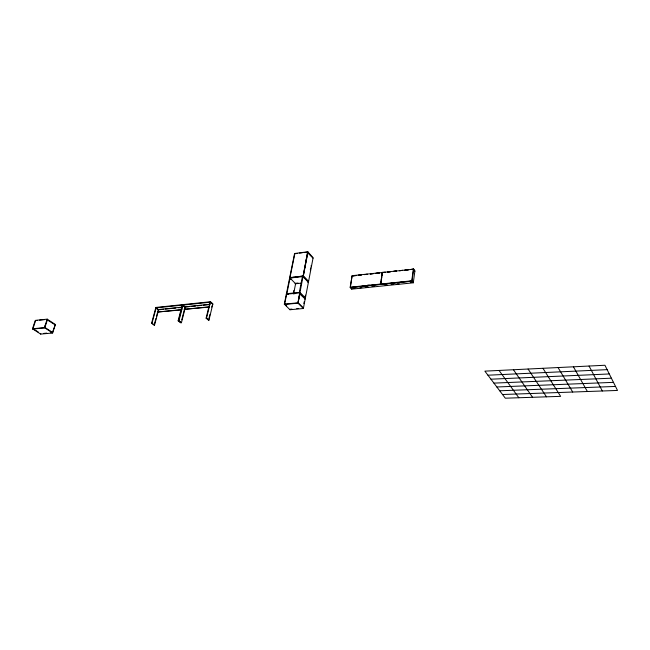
<?xml version="1.0" encoding="UTF-8"?>
<svg xmlns="http://www.w3.org/2000/svg" width="650" height="650" viewBox="0 0 650 650"><rect width="100%" height="100%" fill="white"/><g stroke="black" fill="none" stroke-linecap="round" stroke-linejoin="round"><path stroke-width="0.97" d="M411.604 269.409L413.611 269.181L352.121 275.689L350.171 287.227L351.739 289.144L413.294 282.799L414.919 270.79L413.676 269.116L410.662 269.457M413.294 282.799L411.759 280.808L413.384 268.881M413.676 269.116L412.043 281.158L350.35 287.576L352.121 275.689M380.876 282.417L380.575 284.375L382.363 272.651M381.322 279.492L381.623 277.534M381.916 275.584L382.216 273.626M381.006 281.946L380.697 284.359L382.249 272.342L385.499 272.301L381.493 272.691M381.444 279.476L381.737 277.526M382.037 275.567L382.338 273.618M351.739 289.144L350.439 287.064M303.842 303.55L304.184 301.754M305.077 297.099L305.459 295.141M310.326 269.839L310.7 267.906M311.033 266.159L311.123 265.688M303.209 276.307L307.686 251.802L294.588 253.5L284.318 304.143L289.965 309.749L303.371 308.49L313.121 257.709L308.011 252.029L304.2 252.574M299.317 292.402L302.412 276.616M305.874 260.536L305.971 260.065M306.483 257.433L306.865 255.482M299.642 292.898L297.968 303.103L307.686 251.802M303.371 308.49L298.009 303.152L299.975 293.109M303.249 276.356L308.011 252.029M293.67 293.483L295.604 283.766L290.022 278.029L286.853 293.702M289.965 309.749L290.062 309.262L291.98 309.075M293.386 292.565L293.776 290.623M286.382 295.539L284.521 304.468L298.009 303.152M289.916 277.875L294.808 253.736L297.651 253.419M210.511 301.746L212.891 303.802L208.951 320.158L206.529 318.151L210.511 301.746L155.878 307.442L151.58 323.294L154.505 325.171L158.649 309.798L156.154 307.848L151.978 323.253L154.505 325.171M208.951 320.158L208.52 320.198L209.877 314.584M211.681 307.101L212.786 304.257L210.405 302.201L155.756 307.889L158.251 309.839L163.678 309.286M208.52 320.198L206.107 318.191L209.974 302.25M208.731 307.141L184.283 309.335L184.925 306.841L210.064 304.257M181.764 319.8L184.511 309.051M181.431 322.692L185.421 307.06L182.983 305.053L178.953 320.734L181.431 322.692L180.611 322.766L178.132 320.808L182.162 305.142M182.569 305.102L178.539 320.767L181.017 322.725M154.115 325.203L155.927 318.484M156.439 316.566L157.479 312.723M181.147 309.92L157.69 312.024L158.348 309.562L181.496 307.19M52.414 332.597L55.217 324.911L47.084 319.776M52.618 332.987L55.356 324.488L47.182 319.158L35.295 320.393L32.5 328.786L40.682 334.1L52.618 332.987L44.411 327.616L32.5 328.786M44.411 327.616L47.182 319.158M44.558 327.486L45.191 325.561M47.564 319.321L44.769 327.876L32.776 329.046L33.256 328.591M40.682 334.1L40.812 333.686M33.142 328.063L35.604 320.564L37.611 320.401M299.52 253.126L302.348 252.761M307.434 252.566L313.032 258.18M308.482 281.873L302.941 276.031L289.973 277.818M289.648 277.607L302.989 276.079M291.817 277.664L293.759 277.387M356.338 275.486L352.316 275.933L356.363 275.535M358.353 275.259L361.368 274.926M367.404 274.251L364.39 274.592L367.364 274.316M370.427 273.918L373.441 273.585M375.456 273.366L379.478 272.919M387.522 272.025L390.544 271.684M396.581 271.017L393.559 271.351L396.541 271.074M399.596 270.684L402.61 270.343L399.555 270.741M404.625 270.124L408.647 269.677M358.369 275.316L361.368 274.983M370.37 273.983L373.368 273.65M376.366 273.317L379.364 272.984M387.506 272.082L390.52 271.749M405.576 270.075L408.59 269.742M352.235 276.429L352.755 276.372M413.051 269.701L413.611 269.636L414.854 271.302L414.302 271.367M295.23 283.335L298.066 283.026M295.132 283.814L300.812 283.189M307.905 282.409L308.392 282.352L302.892 276.559L289.551 278.086L290.94 279.516M286.374 293.751L299.804 292.346L305.378 298.033M367.348 285.301L369.338 285.098M380.169 283.961L381.241 283.855M411.556 280.686L412.108 280.629L413.368 282.279L412.807 282.336M350.171 287.227L411.759 280.808M350.415 287.511L411.986 281.101M286.268 294.239L299.707 292.841L305.281 298.521M39.593 320.149L44.574 319.629M286.544 294.507L288.486 294.361M293.248 293.865L295.173 293.613M299.39 293.654L305.191 299.008L304.704 299.057M352.828 288.535L354.851 288.324M359.897 287.804L361.912 287.592M365.95 287.178L367.965 286.967M372.003 286.553L374.018 286.341M385.117 285.196L387.132 284.984M391.17 284.57L393.193 284.359M397.223 283.944L399.246 283.741M410.345 282.588L412.36 282.384M165.319 309.116L170.373 308.596M171.73 308.457L175.752 308.051M178.449 307.775L181.789 307.426M184.511 307.149L189.239 306.67M191.246 306.459L195.618 306.012M197.283 305.841L201.679 305.394M203.312 305.224L207.732 304.769M157.69 312.024L181.862 309.579M184.283 309.335L209.446 306.792M42.908 327.649L44.907 327.454L52.756 332.564L50.765 332.751M285.106 303.932L284.627 303.981L286.666 305.955M284.318 304.143L297.7 302.835M296.766 308.628L298.675 308.449M178.132 320.808L178.953 320.734M206.107 318.191L206.529 318.151M43.802 333.401L46.784 333.125M487.947 375.204L607.133 369.655M490.961 379.194L609.278 373.961M493.927 383.118L611.39 378.194M496.844 386.986L613.462 382.354M499.72 390.78L615.501 386.433M502.539 394.517L617.5 390.447L604.947 365.259L484.876 371.142L505.318 398.198L560.633 396.354L542.945 368.298M32.922 328.624L38.447 332.166M183.796 306.101L185.014 307.101M183.381 306.142L184.6 307.141M298.106 302.656L303.461 307.994M303.347 275.876L308.571 281.393M499.046 370.443L518.83 397.743M513.443 369.744L532.553 397.288M528.068 369.029L546.488 396.825M558.058 367.559L572.699 392.039M573.43 366.803L587.397 391.519M589.054 366.039L602.331 390.983"/></g></svg>
